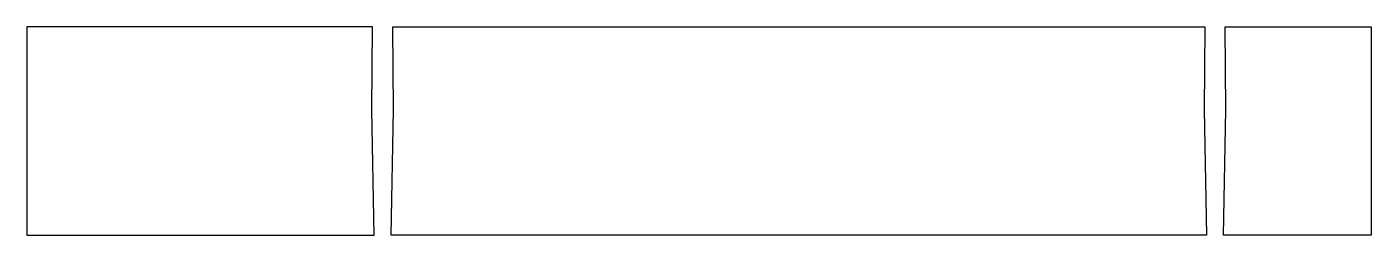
# Model space of a CAD drawing. Header units: metres. Extents: x -18.5 to 13.8, y -1.1 to 46.5.
# Drawn here: x -18.55 to 13.75, y 41.5 to 46.5 of the extents above.
import ezdxf

# ---------------------------------------------------------------- set-up
doc = ezdxf.new("R2010")
doc.units = ezdxf.units.M

msp = doc.modelspace()

# ---------------------------------------------------------------- linework, layer by layer
for p, q in [((-18.025, 46.5), (-18.55, 46.5)), ((-18.55, 46.5), (-18.55, 46.397)), ((-18.55, 46.397), (-18.55, 46.259)), ((-18.55, 46.259), (-18.55, 46.247)), ((-18.55, 46.247), (-18.55, 46.22)), ((-18.55, 46.22), (-18.55, 46.181)), ((-14.374, 46.5), (-18.025, 46.5)), ((-18.025, 46.5), (-18.025, 46.5)), ((-13.907, 46.5), (-14.374, 46.5)), ((-13.289, 46.5), (-13.907, 46.5)), ((-12.527, 46.5), (-13.289, 46.5)), ((-11.67, 46.5), (-12.527, 46.5)), ((-10.822, 46.5), (-11.67, 46.5)), ((-10.243, 46.5), (-10.822, 46.5)), ((-10.262, 44.511), (-10.243, 46.5)), ((-9.738, 44.511), (-9.757, 46.5)), ((-9.757, 46.5), (-8.665, 46.5)), ((-8.665, 46.5), (9.593, 46.5)), ((9.593, 46.5), (9.757, 46.5)), ((9.757, 46.5), (9.738, 44.511)), ((10.243, 46.5), (10.66, 46.5)), ((10.262, 44.511), (10.243, 46.5)), ((10.243, 46.5), (10.243, 46.5)), ((10.66, 46.5), (11.176, 46.5)), ((11.176, 46.5), (11.637, 46.5)), ((11.637, 46.5), (12, 46.5)), ((12, 46.5), (12.256, 46.5)), ((12.256, 46.5), (12.416, 46.5)), ((12.416, 46.5), (12.495, 46.5)), ((12.495, 46.5), (13.75, 46.5)), ((13.75, 46.5), (13.75, 44.469)), ((-18.55, 46.181), (-18.55, 46.131)), ((-18.55, 46.131), (-18.55, 44.469)), ((-18.55, 44.469), (-18.55, 41.797)), ((-10.205, 41.5), (-10.262, 44.511)), ((-9.795, 41.5), (-9.738, 44.511)), ((9.738, 44.511), (9.795, 41.5)), ((9.738, 44.511), (9.738, 44.511)), ((10.205, 41.5), (10.262, 44.511)), ((13.75, 44.469), (13.75, 41.5)), ((-18.55, 41.797), (-18.55, 41.5)), ((-18.55, 41.5), (-14.01, 41.5)), ((-14.01, 41.5), (-13.263, 41.5)), ((-13.263, 41.5), (-12.355, 41.5)), ((-12.355, 41.5), (-11.368, 41.5)), ((-11.368, 41.5), (-10.47, 41.5)), ((-10.47, 41.5), (-10.205, 41.5)), ((-9.35, 41.5), (-9.795, 41.5)), ((9.676, 41.5), (-9.35, 41.5)), ((9.795, 41.5), (9.676, 41.5)), ((10.413, 41.5), (10.205, 41.5)), ((10.972, 41.5), (10.413, 41.5)), ((11.508, 41.5), (10.972, 41.5)), ((11.947, 41.5), (11.508, 41.5)), ((12.269, 41.5), (11.947, 41.5)), ((13.75, 41.5), (12.269, 41.5))]:
    msp.add_line(p, q)

doc.saveas('drawing.dxf')
